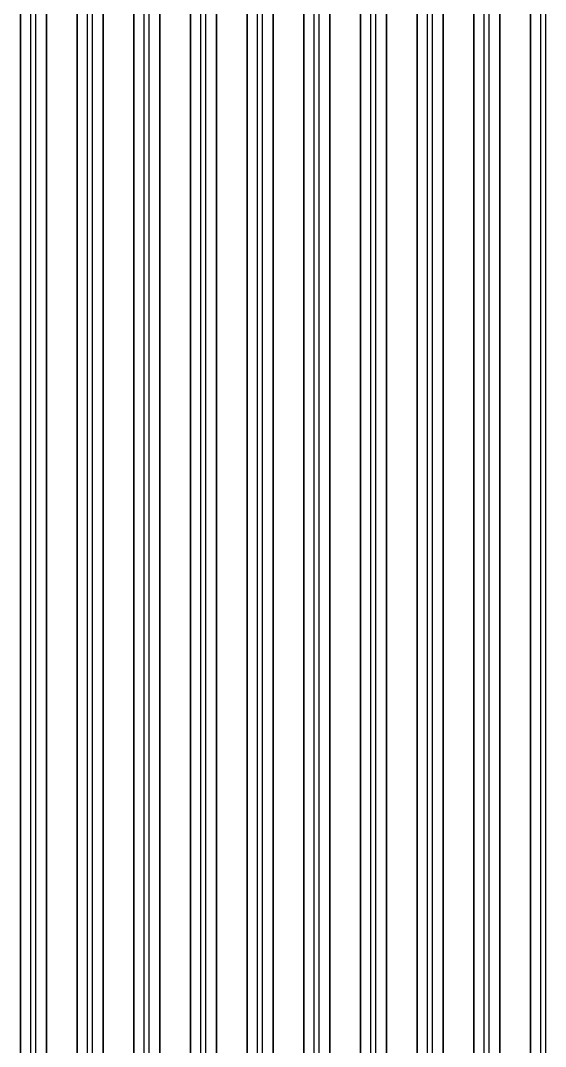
# Model space of a CAD drawing. Extents: x -2057 to 2225, y -44 to 31181.
# Drawn here: x 108.8 to 331.1, y 2125.9 to 2560.8 of the extents above; entities that cross this region are included whole.
import ezdxf

# ---------------------------------------------------------------- set-up
doc = ezdxf.new("R2010")
doc.units = 0
for name, color, linetype in [('etching', 7, 'CONTINUOUS'), ('L3D0_etching3', 5, 'CONTINUOUS'), ('metalization', 8, 'CONTINUOUS'), ('polyimide', 9, 'CONTINUOUS')]:
    doc.layers.add(name, color=color, linetype=linetype)

msp = doc.modelspace()

# ---------------------------------------------------------------- linework, layer by layer
at = {"layer": 'etching'}
for points in [[(108.792, 9035.371), (108.792, 652.185)], [(119.792, 652.185), (119.792, 9035.371)], [(132.792, 9035.371), (132.792, 752.185)], [(143.792, 752.185), (143.792, 9035.371)], [(156.792, 9035.371), (156.792, 852.185)], [(167.792, 852.185), (167.792, 9035.371)], [(180.792, 9035.371), (180.792, 952.185)], [(191.792, 952.185), (191.792, 9035.371)], [(204.792, 9035.371), (204.792, 1052.185)], [(215.792, 1052.185), (215.792, 9035.371)], [(228.792, 9035.371), (228.792, 1152.185)], [(239.792, 1152.185), (239.792, 9035.371)], [(252.792, 9035.371), (252.792, 1252.185)], [(263.792, 1252.185), (263.792, 9035.371)], [(276.792, 9035.371), (276.792, 1352.185)], [(287.792, 1352.185), (287.792, 9035.371)], [(300.792, 9035.371), (300.792, 1452.185)], [(311.792, 1452.185), (311.792, 9035.371)], [(324.792, 9035.371), (324.792, 1552.185)]]:
    msp.add_lwpolyline(points, dxfattribs=at)
at = {"layer": 'L3D0_etching3'}
for points in [[(108.792, 9035.371), (108.792, 652.185)], [(119.792, 652.185), (119.792, 9035.371)], [(132.792, 9035.371), (132.792, 752.185)], [(143.792, 752.185), (143.792, 9035.371)], [(156.792, 9035.371), (156.792, 852.185)], [(167.792, 852.185), (167.792, 9035.371)], [(180.792, 9035.371), (180.792, 952.185)], [(191.792, 952.185), (191.792, 9035.371)], [(204.792, 9035.371), (204.792, 1052.185)], [(215.792, 1052.185), (215.792, 9035.371)], [(228.792, 9035.371), (228.792, 1152.185)], [(239.792, 1152.185), (239.792, 9035.371)], [(252.792, 9035.371), (252.792, 1252.185)], [(263.792, 1252.185), (263.792, 9035.371)], [(276.792, 9035.371), (276.792, 1352.185)], [(287.792, 1352.185), (287.792, 9035.371)], [(300.792, 9035.371), (300.792, 1452.185)], [(311.792, 1452.185), (311.792, 9035.371)], [(324.792, 9035.371), (324.792, 1552.185)]]:
    msp.add_lwpolyline(points, dxfattribs=at)
at = {"layer": 'metalization'}
for points in [[(113.142, 647.204), (113.142, 9040.22)], [(115.142, 9040.22), (115.142, 647.204)], [(137.142, 747.204), (137.142, 9040.22)], [(139.142, 9040.22), (139.142, 747.204)], [(161.142, 847.204), (161.142, 9040.22)], [(163.142, 9040.22), (163.142, 847.204)], [(185.142, 947.204), (185.142, 9040.22)], [(187.142, 9040.22), (187.142, 947.204)], [(209.142, 1047.204), (209.142, 9040.22)], [(211.142, 9040.22), (211.142, 1047.204)], [(233.142, 1147.204), (233.142, 9040.22)], [(235.142, 9040.22), (235.142, 1147.204)], [(257.142, 1247.204), (257.142, 9040.22)], [(259.142, 9040.22), (259.142, 1247.204)], [(281.142, 1347.204), (281.142, 9040.22)], [(283.142, 9040.22), (283.142, 1347.204)], [(305.142, 1447.204), (305.142, 9040.22)], [(307.142, 9040.22), (307.142, 1447.204)], [(329.142, 1547.204), (329.142, 9040.22)], [(331.142, 9040.22), (331.142, 1547.204)]]:
    msp.add_lwpolyline(points, dxfattribs=at)
at = {"layer": 'polyimide'}
for points in [[(108.792, 652.185), (108.792, 9035.371)], [(108.792, 9035.371), (108.792, 652.185)], [(119.792, 9035.371), (119.792, 652.185)], [(119.792, 652.185), (119.792, 9035.371)], [(132.792, 752.185), (132.792, 9035.371)], [(132.792, 9035.371), (132.792, 752.185)], [(143.792, 9035.371), (143.792, 752.185)], [(143.792, 752.185), (143.792, 9035.371)], [(156.792, 852.185), (156.792, 9035.371)], [(156.792, 9035.371), (156.792, 852.185)], [(167.792, 9035.371), (167.792, 852.185)], [(167.792, 852.185), (167.792, 9035.371)], [(180.792, 952.185), (180.792, 9035.371)], [(180.792, 9035.371), (180.792, 952.185)], [(191.792, 9035.371), (191.792, 952.185)], [(191.792, 952.185), (191.792, 9035.371)], [(204.792, 1052.185), (204.792, 9035.371)], [(204.792, 9035.371), (204.792, 1052.185)], [(215.792, 9035.371), (215.792, 1052.185)], [(215.792, 1052.185), (215.792, 9035.371)], [(228.792, 1152.185), (228.792, 9035.371)], [(228.792, 9035.371), (228.792, 1152.185)], [(239.792, 9035.371), (239.792, 1152.185)], [(239.792, 1152.185), (239.792, 9035.371)], [(252.792, 1252.185), (252.792, 9035.371)], [(252.792, 9035.371), (252.792, 1252.185)], [(263.792, 9035.371), (263.792, 1252.185)], [(263.792, 1252.185), (263.792, 9035.371)], [(276.792, 1352.185), (276.792, 9035.371)], [(276.792, 9035.371), (276.792, 1352.185)], [(287.792, 9035.371), (287.792, 1352.185)], [(287.792, 1352.185), (287.792, 9035.371)], [(300.792, 1452.185), (300.792, 9035.371)], [(300.792, 9035.371), (300.792, 1452.185)], [(311.792, 9035.371), (311.792, 1452.185)], [(311.792, 1452.185), (311.792, 9035.371)], [(324.792, 1552.185), (324.792, 9035.371)], [(324.792, 9035.371), (324.792, 1552.185)]]:
    msp.add_lwpolyline(points, dxfattribs=at)

doc.saveas('drawing.dxf')
